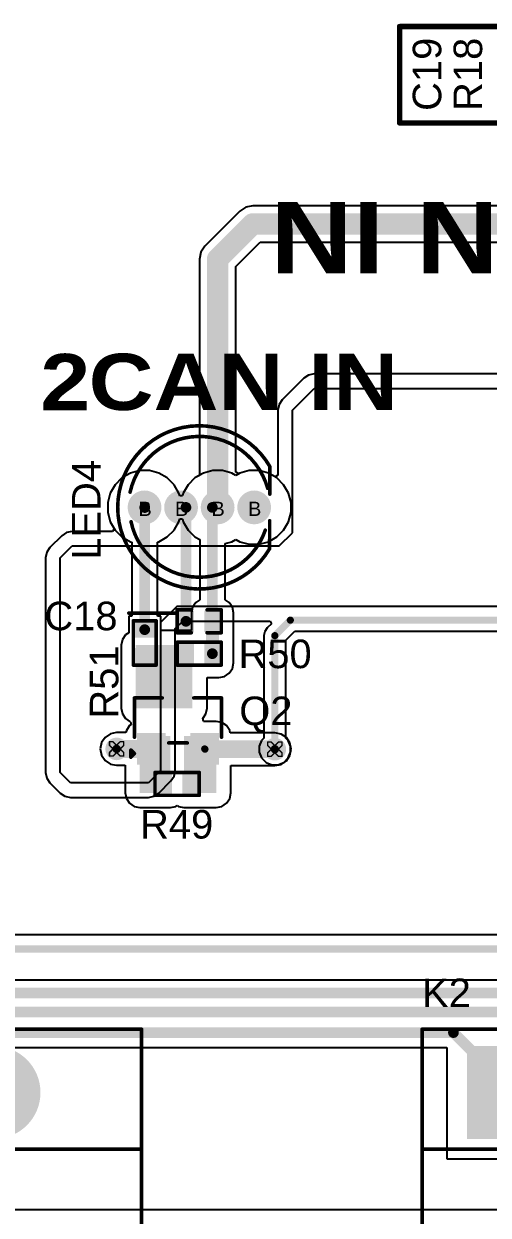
# Model space of a CAD drawing. Header units: inches. Extents: x 0 to 212, y 0 to 208.
# Drawn here: x 1.248 to 1.899, y 2.032 to 3.701 of the extents above; entities that cross this region are included whole.
import ezdxf

# ---------------------------------------------------------------- set-up
doc = ezdxf.new("R2010")
doc.units = ezdxf.units.IN
doc.header["$MEASUREMENT"] = 0
for name, color, linetype in [('Bottom Layer', 5, 'Continuous'), ('Bottom Solder', 6, 'Continuous'), ('Drill Drawing', 1, 'Continuous'), ('Multi-Layer', 9, 'Continuous'), ('Pad Holes', 156, 'Continuous'), ('Top Layer', 1, 'Continuous'), ('Top Overlay', 2, 'Continuous'), ('Top Paste', 8, 'Continuous'), ('Top Solder', 216, 'Continuous'), ('Via Holes', 16, 'Continuous')]:
    doc.layers.add(name, color=color, linetype=linetype)
doc.styles.add('Arial', font='', dxfattribs={"height": 0.2})
doc.styles.add('Arial Black_Bold', font='', dxfattribs={"height": 0.2})
doc.styles.get('Arial').set_extended_font_data('Arial')
doc.styles.get('Arial Black_Bold').set_extended_font_data('Arial Black', bold=True)

# ---------------------------------------------------------------- blocks, each defined once
blk = doc.blocks.new('R___0402_7')
at = {"layer": 'Top Layer'}
for points in [[(-0.0275, -0.0125), (-0.0275, 0.0125), (-0.0095, 0.0125), (-0.0095, -0.0125)], [(0.0095, -0.0125), (0.0095, 0.0125), (0.0275, 0.0125), (0.0275, -0.0125)]]:
    blk.add_hatch(color=1, dxfattribs=at).paths.add_polyline_path(points)
at = {"layer": 'Top Paste'}
for points in [[(-0.0275, -0.0125), (-0.0275, 0.0125), (-0.0095, 0.0125), (-0.0095, -0.0125)], [(0.0095, -0.0125), (0.0095, 0.0125), (0.0275, 0.0125), (0.0275, -0.0125)]]:
    blk.add_hatch(color=8, dxfattribs=at).paths.add_polyline_path(points)
at = {"layer": 'Top Solder'}
for points in [[(-0.0297, -0.0147), (-0.0297, 0.0147), (-0.0073, 0.0147), (-0.0073, -0.0147)], [(0.0073, -0.0147), (0.0073, 0.0147), (0.0297, 0.0147), (0.0297, -0.0147)]]:
    blk.add_hatch(color=216, dxfattribs=at).paths.add_polyline_path(points)
at = {"layer": 'Top Overlay'}
for points, const_width in [([(-0.031, 0.016), (0.031, 0.016)], 0.005), ([(-0.031, -0.016), (-0.031, 0.016)], 0.005), ([(0.031, -0.016), (0.031, 0.016)], 0.005), ([(-0.031, -0.016), (0.031, -0.016)], 0.005), ([(-0.032, -0.017), (0.032, -0.017)], 0.000127)]:
    blk.add_lwpolyline(points, dxfattribs=dict(at, const_width=const_width))
for points, const_width in [([(-0.0323, 0.016, 1), (-0.0297, 0.016, 1)], 0.0025), ([(-0.0323, 0.016, 1), (-0.0297, 0.016, 1)], 0.0025), ([(0.0297, 0.016, 1), (0.0323, 0.016, 1)], 0.0025), ([(0.0297, 0.016, 1), (0.0323, 0.016, 1)], 0.0025), ([(-0.0323, -0.016, 1), (-0.0297, -0.016, 1)], 0.0025), ([(-0.0323, -0.016, 1), (-0.0297, -0.016, 1)], 0.0025), ([(0.0297, -0.016, 1), (0.0323, -0.016, 1)], 0.0025), ([(0.0297, -0.016, 1), (0.0323, -0.016, 1)], 0.0025), ([(-0.032, -0.017, 1), (-0.032, -0.017, 1)], 0.0000635), ([(0.032, -0.017, 1), (0.032, -0.017, 1)], 0.0000635)]:
    blk.add_lwpolyline(points, format="xyb", close=True, dxfattribs=dict(at, const_width=const_width))
blk = doc.blocks.new('R___0402_31')
at = {"layer": 'Top Layer'}
for points in [[(-0.0275, -0.0125), (-0.0275, 0.0125), (-0.0095, 0.0125), (-0.0095, -0.0125)], [(0.0095, -0.0125), (0.0095, 0.0125), (0.0275, 0.0125), (0.0275, -0.0125)]]:
    blk.add_hatch(color=1, dxfattribs=at).paths.add_polyline_path(points)
at = {"layer": 'Top Paste'}
for points in [[(-0.0275, -0.0125), (-0.0275, 0.0125), (-0.0095, 0.0125), (-0.0095, -0.0125)], [(0.0095, -0.0125), (0.0095, 0.0125), (0.0275, 0.0125), (0.0275, -0.0125)]]:
    blk.add_hatch(color=8, dxfattribs=at).paths.add_polyline_path(points)
at = {"layer": 'Top Solder'}
for points in [[(-0.0297, -0.0147), (-0.0297, 0.0147), (-0.0073, 0.0147), (-0.0073, -0.0147)], [(0.0073, -0.0147), (0.0073, 0.0147), (0.0297, 0.0147), (0.0297, -0.0147)]]:
    blk.add_hatch(color=216, dxfattribs=at).paths.add_polyline_path(points)
at = {"layer": 'Top Overlay'}
for points, const_width in [([(-0.031, 0.016), (-0.031, -0.016)], 0.005), ([(-0.031, 0.016), (0.031, 0.016)], 0.005), ([(0.031, 0.016), (0.031, -0.016)], 0.005), ([(-0.031, -0.016), (0.031, -0.016)], 0.005), ([(-0.032, -0.017), (0.032, -0.017)], 0.000127)]:
    blk.add_lwpolyline(points, dxfattribs=dict(at, const_width=const_width))
for points, const_width in [([(-0.0323, 0.016, 1), (-0.0297, 0.016, 1)], 0.0025), ([(-0.0323, 0.016, 1), (-0.0297, 0.016, 1)], 0.0025), ([(0.0297, 0.016, 1), (0.0323, 0.016, 1)], 0.0025), ([(0.0297, 0.016, 1), (0.0323, 0.016, 1)], 0.0025), ([(-0.0323, -0.016, 1), (-0.0297, -0.016, 1)], 0.0025), ([(-0.0323, -0.016, 1), (-0.0297, -0.016, 1)], 0.0025), ([(0.0297, -0.016, 1), (0.0323, -0.016, 1)], 0.0025), ([(0.0297, -0.016, 1), (0.0323, -0.016, 1)], 0.0025), ([(-0.032, -0.017, 1), (-0.032, -0.017, 1)], 0.0000635), ([(0.032, -0.017, 1), (0.032, -0.017, 1)], 0.0000635)]:
    blk.add_lwpolyline(points, format="xyb", close=True, dxfattribs=dict(at, const_width=const_width))
blk = doc.blocks.new('R___0402_32')
at = {"layer": 'Top Layer'}
for points in [[(-0.0275, -0.0125), (-0.0275, 0.0125), (-0.0095, 0.0125), (-0.0095, -0.0125)], [(0.0095, -0.0125), (0.0095, 0.0125), (0.0275, 0.0125), (0.0275, -0.0125)]]:
    blk.add_hatch(color=1, dxfattribs=at).paths.add_polyline_path(points)
at = {"layer": 'Top Paste'}
for points in [[(-0.0275, -0.0125), (-0.0275, 0.0125), (-0.0095, 0.0125), (-0.0095, -0.0125)], [(0.0095, -0.0125), (0.0095, 0.0125), (0.0275, 0.0125), (0.0275, -0.0125)]]:
    blk.add_hatch(color=8, dxfattribs=at).paths.add_polyline_path(points)
at = {"layer": 'Top Solder'}
for points in [[(-0.0297, -0.0147), (-0.0297, 0.0147), (-0.0073, 0.0147), (-0.0073, -0.0147)], [(0.0073, -0.0147), (0.0073, 0.0147), (0.0297, 0.0147), (0.0297, -0.0147)]]:
    blk.add_hatch(color=216, dxfattribs=at).paths.add_polyline_path(points)
at = {"layer": 'Top Overlay'}
for points, const_width in [([(0.031, 0.016), (-0.031, 0.016)], 0.005), ([(-0.031, 0.016), (-0.031, -0.016)], 0.005), ([(0.031, 0.016), (0.031, -0.016)], 0.005), ([(0.031, -0.016), (-0.031, -0.016)], 0.005), ([(0.032, -0.017), (-0.032, -0.017)], 0.000127)]:
    blk.add_lwpolyline(points, dxfattribs=dict(at, const_width=const_width))
for points, const_width in [([(-0.0323, 0.016, 1), (-0.0297, 0.016, 1)], 0.0025), ([(-0.0323, 0.016, 1), (-0.0297, 0.016, 1)], 0.0025), ([(0.0297, 0.016, 1), (0.0323, 0.016, 1)], 0.0025), ([(0.0297, 0.016, 1), (0.0323, 0.016, 1)], 0.0025), ([(-0.0323, -0.016, 1), (-0.0297, -0.016, 1)], 0.0025), ([(-0.0323, -0.016, 1), (-0.0297, -0.016, 1)], 0.0025), ([(0.0297, -0.016, 1), (0.0323, -0.016, 1)], 0.0025), ([(0.0297, -0.016, 1), (0.0323, -0.016, 1)], 0.0025), ([(-0.032, -0.017, 1), (-0.032, -0.017, 1)], 0.0000635), ([(0.032, -0.017, 1), (0.032, -0.017, 1)], 0.0000635)]:
    blk.add_lwpolyline(points, format="xyb", close=True, dxfattribs=dict(at, const_width=const_width))
blk = doc.blocks.new('S___23_81')
at = {"layer": 'Top Layer'}
for points in [[(-0.0161, 0.0575), (0.0161, 0.0575), (0.0161, 0.0213), (-0.0161, 0.0213)], [(-0.0535, -0.0213), (-0.0213, -0.0213), (-0.0213, -0.0575), (-0.0535, -0.0575)], [(0.0213, -0.0213), (0.0535, -0.0213), (0.0535, -0.0575), (0.0213, -0.0575)]]:
    blk.add_hatch(color=1, dxfattribs=at).paths.add_polyline_path(points)
at = {"layer": 'Top Paste'}
for points in [[(-0.0161, 0.0575), (0.0161, 0.0575), (0.0161, 0.0213), (-0.0161, 0.0213)], [(-0.0535, -0.0213), (-0.0213, -0.0213), (-0.0213, -0.0575), (-0.0535, -0.0575)], [(0.0213, -0.0213), (0.0535, -0.0213), (0.0535, -0.0575), (0.0213, -0.0575)]]:
    blk.add_hatch(color=8, dxfattribs=at).paths.add_polyline_path(points)
at = {"layer": 'Top Solder'}
for points in [[(-0.0201, 0.0615), (0.0201, 0.0615), (0.0201, 0.0173), (-0.0201, 0.0173)], [(-0.0575, -0.0173), (-0.0173, -0.0173), (-0.0173, -0.0615), (-0.0575, -0.0615)], [(0.0173, -0.0173), (0.0575, -0.0173), (0.0575, -0.0615), (0.0173, -0.0615)]]:
    blk.add_hatch(color=216, dxfattribs=at).paths.add_polyline_path(points)
at = {"layer": 'Top Overlay', "const_width": 0.005}
for points in [[(-0.061, 0.032), (-0.022, 0.032)], [(-0.061, -0.023), (-0.061, 0.032)], [(0.022, 0.032), (0.061, 0.032)], [(0.061, 0.032), (0.061, -0.023)], [(-0.013, -0.031), (0.013, -0.031)], [(-0.066, -0.051), (-0.066, -0.041)], [(-0.066, -0.041), (-0.061, -0.046)], [(-0.066, -0.051), (-0.061, -0.046)]]:
    blk.add_lwpolyline(points, dxfattribs=at)
at = {"layer": 'Top Overlay', "const_width": 0.0025}
for points in [[(-0.0623, 0.032, 1), (-0.0598, 0.032, 1)], [(-0.0623, 0.032, 1), (-0.0598, 0.032, 1)], [(-0.0232, 0.032, 1), (-0.0208, 0.032, 1)], [(0.0208, 0.032, 1), (0.0232, 0.032, 1)], [(0.0597, 0.032, 1), (0.0622, 0.032, 1)], [(0.0597, 0.032, 1), (0.0622, 0.032, 1)], [(-0.0623, -0.023, 1), (-0.0598, -0.023, 1)], [(-0.0143, -0.031, 1), (-0.0118, -0.031, 1)], [(0.0118, -0.031, 1), (0.0143, -0.031, 1)], [(0.0597, -0.023, 1), (0.0622, -0.023, 1)], [(-0.0673, -0.041, 1), (-0.0648, -0.041, 1)], [(-0.0673, -0.041, 1), (-0.0648, -0.041, 1)], [(-0.0673, -0.051, 1), (-0.0648, -0.051, 1)], [(-0.0673, -0.051, 1), (-0.0648, -0.051, 1)], [(-0.0623, -0.046, 1), (-0.0598, -0.046, 1)], [(-0.0623, -0.046, 1), (-0.0598, -0.046, 1)]]:
    blk.add_lwpolyline(points, format="xyb", close=True, dxfattribs=at)
blk = doc.blocks.new('WS2812D_F5_87')
at = {"layer": 'Bottom Layer'}
h = blk.add_hatch(color=5, dxfattribs=at)
edge = h.paths.add_edge_path()
edge.add_arc((-0.0768, 0), 0.0217, 0, 360)
h = blk.add_hatch(color=5, dxfattribs=at)
edge = h.paths.add_edge_path()
edge.add_arc((-0.0256, 0), 0.0217, 0, 360)
h = blk.add_hatch(color=5, dxfattribs=at)
edge = h.paths.add_edge_path()
edge.add_arc((0.0256, 0), 0.0217, 0, 360)
h = blk.add_hatch(color=5, dxfattribs=at)
edge = h.paths.add_edge_path()
edge.add_arc((0.0768, 0), 0.0217, 0, 360)
at = {"layer": 'Bottom Solder'}
h = blk.add_hatch(color=6, dxfattribs=at)
edge = h.paths.add_edge_path()
edge.add_arc((-0.0768, 0), 0.0237, 0, 360)
h = blk.add_hatch(color=6, dxfattribs=at)
edge = h.paths.add_edge_path()
edge.add_arc((-0.0256, 0), 0.0237, 0, 360)
h = blk.add_hatch(color=6, dxfattribs=at)
edge = h.paths.add_edge_path()
edge.add_arc((0.0256, 0), 0.0237, 0, 360)
h = blk.add_hatch(color=6, dxfattribs=at)
edge = h.paths.add_edge_path()
edge.add_arc((0.0768, 0), 0.0237, 0, 360)
at = {"layer": 'Multi-Layer'}
h = blk.add_hatch(color=9, dxfattribs=at)
edge = h.paths.add_edge_path()
edge.add_arc((-0.0768, 0), 0.0217, 0, 360)
h = blk.add_hatch(color=9, dxfattribs=at)
edge = h.paths.add_edge_path()
edge.add_arc((-0.0256, 0), 0.0217, 0, 360)
h = blk.add_hatch(color=9, dxfattribs=at)
edge = h.paths.add_edge_path()
edge.add_arc((0.0256, 0), 0.0217, 0, 360)
h = blk.add_hatch(color=9, dxfattribs=at)
edge = h.paths.add_edge_path()
edge.add_arc((0.0768, 0), 0.0217, 0, 360)
at = {"layer": 'Pad Holes'}
h = blk.add_hatch(color=7, dxfattribs=at)
edge = h.paths.add_edge_path()
edge.add_arc((-0.0768, 0), 0.0142, 0, 360)
h = blk.add_hatch(color=7, dxfattribs=at)
edge = h.paths.add_edge_path()
edge.add_arc((-0.0256, 0), 0.0142, 0, 360)
h = blk.add_hatch(color=7, dxfattribs=at)
edge = h.paths.add_edge_path()
edge.add_arc((0.0256, 0), 0.0142, 0, 360)
h = blk.add_hatch(color=7, dxfattribs=at)
edge = h.paths.add_edge_path()
edge.add_arc((0.0768, 0), 0.0142, 0, 360)
at = {"layer": 'Top Layer'}
h = blk.add_hatch(color=1, dxfattribs=at)
edge = h.paths.add_edge_path()
edge.add_arc((-0.0768, 0), 0.0217, 0, 360)
h = blk.add_hatch(color=1, dxfattribs=at)
edge = h.paths.add_edge_path()
edge.add_arc((-0.0256, 0), 0.0217, 0, 360)
h = blk.add_hatch(color=1, dxfattribs=at)
edge = h.paths.add_edge_path()
edge.add_arc((0.0256, 0), 0.0217, 0, 360)
h = blk.add_hatch(color=1, dxfattribs=at)
edge = h.paths.add_edge_path()
edge.add_arc((0.0768, 0), 0.0217, 0, 360)
at = {"layer": 'Top Solder'}
h = blk.add_hatch(color=216, dxfattribs=at)
edge = h.paths.add_edge_path()
edge.add_arc((-0.0768, 0), 0.0237, 0, 360)
h = blk.add_hatch(color=216, dxfattribs=at)
edge = h.paths.add_edge_path()
edge.add_arc((-0.0256, 0), 0.0237, 0, 360)
h = blk.add_hatch(color=216, dxfattribs=at)
edge = h.paths.add_edge_path()
edge.add_arc((0.0256, 0), 0.0237, 0, 360)
h = blk.add_hatch(color=216, dxfattribs=at)
edge = h.paths.add_edge_path()
edge.add_arc((0.0768, 0), 0.0237, 0, 360)
at = {"layer": 'Top Overlay', "const_width": 0.005}
for points in [[(0.0984, -0.0579, -3.705201), (0.0989, 0.0571)], [(-0.097, 0.0214, -0.780857), (0.0957, 0.0268)], [(0.0924, -0.0319, -0.760948), (-0.0957, -0.0201)]]:
    blk.add_lwpolyline(points, format="xyb", dxfattribs=at)
for points in [[(0.0987, 0.0186), (0.0989, 0.0571)], [(0.0984, -0.0579), (0.0986, -0.0187)]]:
    blk.add_lwpolyline(points, dxfattribs=at)
at = {"layer": 'Top Overlay', "const_width": 0.0025}
for points in [[(0.0976, 0.0571, 1), (0.1001, 0.0571, 1)], [(0.0976, 0.0571, 1), (0.1001, 0.0571, 1)], [(-0.0983, 0.0214, 1), (-0.0958, 0.0214, 1)], [(0.0944, 0.0268, 1), (0.0969, 0.0268, 1)], [(0.0975, 0.0186, 1), (0.1, 0.0186, 1)], [(0.0973, -0.0187, 1), (0.0998, -0.0187, 1)], [(-0.0969, -0.0201, 1), (-0.0944, -0.0201, 1)], [(0.0911, -0.0319, 1), (0.0936, -0.0319, 1)], [(0.0972, -0.0579, 1), (0.0997, -0.0579, 1)], [(0.0972, -0.0579, 1), (0.0997, -0.0579, 1)]]:
    blk.add_lwpolyline(points, format="xyb", close=True, dxfattribs=at)
blk = doc.blocks.new('G4A_1A_PE_DC24_95')
at = {"layer": 'Bottom Layer'}
blk.add_hatch(color=5, dxfattribs=at).paths.add_polyline_path([(-0.4094, 0.1732), (-0.5354, 0.1732), (-0.5354, 0.2992), (-0.4094, 0.2992)])
h = blk.add_hatch(color=5, dxfattribs=at)
edge = h.paths.add_edge_path()
edge.add_arc((0.3937, 0.2362), 0.063, 0, 360)
h = blk.add_hatch(color=5, dxfattribs=at)
edge = h.paths.add_edge_path()
edge.add_arc((-0.5433, -0.2362), 0.063, 0, 360)
h = blk.add_hatch(color=5, dxfattribs=at)
edge = h.paths.add_edge_path()
edge.add_arc((0.5433, -0.2362), 0.063, 0, 360)
at = {"layer": 'Bottom Solder'}
blk.add_hatch(color=6, dxfattribs=at).paths.add_polyline_path([(-0.4074, 0.1712), (-0.5374, 0.1712), (-0.5374, 0.3012), (-0.4074, 0.3012)])
h = blk.add_hatch(color=6, dxfattribs=at)
edge = h.paths.add_edge_path()
edge.add_arc((0.3937, 0.2362), 0.065, 0, 360)
h = blk.add_hatch(color=6, dxfattribs=at)
edge = h.paths.add_edge_path()
edge.add_arc((-0.5433, -0.2362), 0.065, 0, 360)
h = blk.add_hatch(color=6, dxfattribs=at)
edge = h.paths.add_edge_path()
edge.add_arc((0.5433, -0.2362), 0.065, 0, 360)
at = {"layer": 'Multi-Layer'}
blk.add_hatch(color=9, dxfattribs=at).paths.add_polyline_path([(-0.4094, 0.1732), (-0.5354, 0.1732), (-0.5354, 0.2992), (-0.4094, 0.2992)])
h = blk.add_hatch(color=9, dxfattribs=at)
edge = h.paths.add_edge_path()
edge.add_arc((0.3937, 0.2362), 0.063, 0, 360)
h = blk.add_hatch(color=9, dxfattribs=at)
edge = h.paths.add_edge_path()
edge.add_arc((-0.5433, -0.2362), 0.063, 0, 360)
h = blk.add_hatch(color=9, dxfattribs=at)
edge = h.paths.add_edge_path()
edge.add_arc((0.5433, -0.2362), 0.063, 0, 360)
at = {"layer": 'Pad Holes'}
h = blk.add_hatch(color=7, dxfattribs=at)
edge = h.paths.add_edge_path()
edge.add_arc((-0.4724, 0.2362), 0.0354, 0, 360)
h = blk.add_hatch(color=7, dxfattribs=at)
edge = h.paths.add_edge_path()
edge.add_arc((0.3937, 0.2362), 0.0354, 0, 360)
h = blk.add_hatch(color=7, dxfattribs=at)
edge = h.paths.add_edge_path()
edge.add_arc((-0.5433, -0.2362), 0.0354, 0, 360)
h = blk.add_hatch(color=7, dxfattribs=at)
edge = h.paths.add_edge_path()
edge.add_arc((0.5433, -0.2362), 0.0354, 0, 360)
at = {"layer": 'Top Layer'}
blk.add_hatch(color=1, dxfattribs=at).paths.add_polyline_path([(-0.4094, 0.1732), (-0.5354, 0.1732), (-0.5354, 0.2992), (-0.4094, 0.2992)])
h = blk.add_hatch(color=1, dxfattribs=at)
edge = h.paths.add_edge_path()
edge.add_arc((0.3937, 0.2362), 0.063, 0, 360)
h = blk.add_hatch(color=1, dxfattribs=at)
edge = h.paths.add_edge_path()
edge.add_arc((-0.5433, -0.2362), 0.063, 0, 360)
h = blk.add_hatch(color=1, dxfattribs=at)
edge = h.paths.add_edge_path()
edge.add_arc((0.5433, -0.2362), 0.063, 0, 360)
at = {"layer": 'Top Solder'}
blk.add_hatch(color=216, dxfattribs=at).paths.add_polyline_path([(-0.4074, 0.1712), (-0.5374, 0.1712), (-0.5374, 0.3012), (-0.4074, 0.3012)])
h = blk.add_hatch(color=216, dxfattribs=at)
edge = h.paths.add_edge_path()
edge.add_arc((0.3937, 0.2362), 0.065, 0, 360)
h = blk.add_hatch(color=216, dxfattribs=at)
edge = h.paths.add_edge_path()
edge.add_arc((-0.5433, -0.2362), 0.065, 0, 360)
h = blk.add_hatch(color=216, dxfattribs=at)
edge = h.paths.add_edge_path()
edge.add_arc((0.5433, -0.2362), 0.065, 0, 360)
at = {"layer": 'Top Overlay', "const_width": 0.005}
for points in [[(-0.6004, -0.2169), (-0.6004, 0.3248)], [(-0.6004, 0.3248), (0.6004, 0.3248)], [(0.6004, -0.217), (0.6004, 0.3248)], [(-0.6004, 0.1569), (0.6004, 0.1569)], [(-0.6004, -0.1752), (0.6004, -0.1752)], [(-0.0861, -0.22), (0.085, -0.22)], [(-0.0861, -0.3051), (-0.0861, -0.22)], [(0.085, -0.3051), (0.085, -0.22)], [(-0.6004, -0.3051), (-0.6004, -0.2555)], [(0.6004, -0.3051), (0.6004, -0.2554)], [(-0.6004, -0.3051), (0.6004, -0.3051)]]:
    blk.add_lwpolyline(points, dxfattribs=at)
at = {"layer": 'Top Overlay', "const_width": 0.0025}
for points in [[(-0.6016, 0.3248, 1), (-0.5991, 0.3248, 1)], [(-0.6017, 0.3248, 1), (-0.5992, 0.3248, 1)], [(0.5991, 0.3248, 1), (0.6016, 0.3248, 1)], [(0.5991, 0.3248, 1), (0.6016, 0.3248, 1)], [(-0.6016, 0.1569, 1), (-0.5991, 0.1569, 1)], [(0.5991, 0.1569, 1), (0.6016, 0.1569, 1)], [(-0.6016, -0.1752, 1), (-0.5991, -0.1752, 1)], [(0.5991, -0.1752, 1), (0.6016, -0.1752, 1)], [(-0.6016, -0.2169, 1), (-0.5991, -0.2169, 1)], [(0.5991, -0.217, 1), (0.6016, -0.217, 1)], [(-0.0874, -0.22, 1), (-0.0849, -0.22, 1)], [(-0.0874, -0.22, 1), (-0.0849, -0.22, 1)], [(0.0837, -0.22, 1), (0.0862, -0.22, 1)], [(0.0837, -0.22, 1), (0.0862, -0.22, 1)], [(-0.6016, -0.2555, 1), (-0.5991, -0.2555, 1)], [(0.5991, -0.2554, 1), (0.6016, -0.2554, 1)], [(-0.6016, -0.3051, 1), (-0.5991, -0.3051, 1)], [(-0.6017, -0.3051, 1), (-0.5992, -0.3051, 1)], [(-0.0874, -0.3051, 1), (-0.0849, -0.3051, 1)], [(0.0837, -0.3051, 1), (0.0862, -0.3051, 1)], [(0.5991, -0.3051, 1), (0.6016, -0.3051, 1)], [(0.5991, -0.3051, 1), (0.6016, -0.3051, 1)]]:
    blk.add_lwpolyline(points, format="xyb", close=True, dxfattribs=at)
at = {"layer": 'Top Overlay', "style": 'Arial'}
blk.add_text('1', height=0.0315, rotation=360, dxfattribs=at).set_placement((-0.3781, 0.2109))
blk = doc.blocks.new('G4A_1A_PE_DC24_96')
at = {"layer": 'Bottom Layer'}
blk.add_hatch(color=5, dxfattribs=at).paths.add_polyline_path([(-0.4094, 0.1732), (-0.5354, 0.1732), (-0.5354, 0.2992), (-0.4094, 0.2992)])
h = blk.add_hatch(color=5, dxfattribs=at)
edge = h.paths.add_edge_path()
edge.add_arc((0.3937, 0.2362), 0.063, 0, 360)
h = blk.add_hatch(color=5, dxfattribs=at)
edge = h.paths.add_edge_path()
edge.add_arc((-0.5433, -0.2362), 0.063, 0, 360)
h = blk.add_hatch(color=5, dxfattribs=at)
edge = h.paths.add_edge_path()
edge.add_arc((0.5433, -0.2362), 0.063, 0, 360)
at = {"layer": 'Bottom Solder'}
blk.add_hatch(color=6, dxfattribs=at).paths.add_polyline_path([(-0.4074, 0.1712), (-0.5374, 0.1712), (-0.5374, 0.3012), (-0.4074, 0.3012)])
h = blk.add_hatch(color=6, dxfattribs=at)
edge = h.paths.add_edge_path()
edge.add_arc((0.3937, 0.2362), 0.065, 0, 360)
h = blk.add_hatch(color=6, dxfattribs=at)
edge = h.paths.add_edge_path()
edge.add_arc((-0.5433, -0.2362), 0.065, 0, 360)
h = blk.add_hatch(color=6, dxfattribs=at)
edge = h.paths.add_edge_path()
edge.add_arc((0.5433, -0.2362), 0.065, 0, 360)
at = {"layer": 'Multi-Layer'}
blk.add_hatch(color=9, dxfattribs=at).paths.add_polyline_path([(-0.4094, 0.1732), (-0.5354, 0.1732), (-0.5354, 0.2992), (-0.4094, 0.2992)])
h = blk.add_hatch(color=9, dxfattribs=at)
edge = h.paths.add_edge_path()
edge.add_arc((0.3937, 0.2362), 0.063, 0, 360)
h = blk.add_hatch(color=9, dxfattribs=at)
edge = h.paths.add_edge_path()
edge.add_arc((-0.5433, -0.2362), 0.063, 0, 360)
h = blk.add_hatch(color=9, dxfattribs=at)
edge = h.paths.add_edge_path()
edge.add_arc((0.5433, -0.2362), 0.063, 0, 360)
at = {"layer": 'Pad Holes'}
h = blk.add_hatch(color=7, dxfattribs=at)
edge = h.paths.add_edge_path()
edge.add_arc((-0.4724, 0.2362), 0.0354, 0, 360)
h = blk.add_hatch(color=7, dxfattribs=at)
edge = h.paths.add_edge_path()
edge.add_arc((0.3937, 0.2362), 0.0354, 0, 360)
h = blk.add_hatch(color=7, dxfattribs=at)
edge = h.paths.add_edge_path()
edge.add_arc((-0.5433, -0.2362), 0.0354, 0, 360)
h = blk.add_hatch(color=7, dxfattribs=at)
edge = h.paths.add_edge_path()
edge.add_arc((0.5433, -0.2362), 0.0354, 0, 360)
at = {"layer": 'Top Layer'}
blk.add_hatch(color=1, dxfattribs=at).paths.add_polyline_path([(-0.4094, 0.1732), (-0.5354, 0.1732), (-0.5354, 0.2992), (-0.4094, 0.2992)])
h = blk.add_hatch(color=1, dxfattribs=at)
edge = h.paths.add_edge_path()
edge.add_arc((0.3937, 0.2362), 0.063, 0, 360)
h = blk.add_hatch(color=1, dxfattribs=at)
edge = h.paths.add_edge_path()
edge.add_arc((-0.5433, -0.2362), 0.063, 0, 360)
h = blk.add_hatch(color=1, dxfattribs=at)
edge = h.paths.add_edge_path()
edge.add_arc((0.5433, -0.2362), 0.063, 0, 360)
at = {"layer": 'Top Solder'}
blk.add_hatch(color=216, dxfattribs=at).paths.add_polyline_path([(-0.4074, 0.1712), (-0.5374, 0.1712), (-0.5374, 0.3012), (-0.4074, 0.3012)])
h = blk.add_hatch(color=216, dxfattribs=at)
edge = h.paths.add_edge_path()
edge.add_arc((0.3937, 0.2362), 0.065, 0, 360)
h = blk.add_hatch(color=216, dxfattribs=at)
edge = h.paths.add_edge_path()
edge.add_arc((-0.5433, -0.2362), 0.065, 0, 360)
h = blk.add_hatch(color=216, dxfattribs=at)
edge = h.paths.add_edge_path()
edge.add_arc((0.5433, -0.2362), 0.065, 0, 360)
at = {"layer": 'Top Overlay', "const_width": 0.005}
for points in [[(-0.6004, -0.2169), (-0.6004, 0.3248)], [(-0.6004, 0.3248), (0.6004, 0.3248)], [(0.6004, -0.217), (0.6004, 0.3248)], [(-0.6004, 0.1569), (0.6004, 0.1569)], [(-0.6004, -0.1752), (0.6004, -0.1752)], [(-0.0861, -0.22), (0.085, -0.22)], [(-0.0861, -0.3051), (-0.0861, -0.22)], [(0.085, -0.3051), (0.085, -0.22)], [(-0.6004, -0.3051), (-0.6004, -0.2555)], [(0.6004, -0.3051), (0.6004, -0.2554)], [(-0.6004, -0.3051), (0.6004, -0.3051)]]:
    blk.add_lwpolyline(points, dxfattribs=at)
at = {"layer": 'Top Overlay', "const_width": 0.0025}
for points in [[(-0.6016, 0.3248, 1), (-0.5991, 0.3248, 1)], [(-0.6017, 0.3248, 1), (-0.5992, 0.3248, 1)], [(0.5991, 0.3248, 1), (0.6016, 0.3248, 1)], [(0.5991, 0.3248, 1), (0.6016, 0.3248, 1)], [(-0.6016, 0.1569, 1), (-0.5991, 0.1569, 1)], [(0.5991, 0.1569, 1), (0.6016, 0.1569, 1)], [(-0.6016, -0.1752, 1), (-0.5991, -0.1752, 1)], [(0.5991, -0.1752, 1), (0.6016, -0.1752, 1)], [(-0.6016, -0.2169, 1), (-0.5991, -0.2169, 1)], [(0.5991, -0.217, 1), (0.6016, -0.217, 1)], [(-0.0874, -0.22, 1), (-0.0849, -0.22, 1)], [(-0.0874, -0.22, 1), (-0.0849, -0.22, 1)], [(0.0837, -0.22, 1), (0.0862, -0.22, 1)], [(0.0837, -0.22, 1), (0.0862, -0.22, 1)], [(-0.6016, -0.2555, 1), (-0.5991, -0.2555, 1)], [(0.5991, -0.2554, 1), (0.6016, -0.2554, 1)], [(-0.6016, -0.3051, 1), (-0.5991, -0.3051, 1)], [(-0.6017, -0.3051, 1), (-0.5992, -0.3051, 1)], [(-0.0874, -0.3051, 1), (-0.0849, -0.3051, 1)], [(0.0837, -0.3051, 1), (0.0862, -0.3051, 1)], [(0.5991, -0.3051, 1), (0.6016, -0.3051, 1)], [(0.5991, -0.3051, 1), (0.6016, -0.3051, 1)]]:
    blk.add_lwpolyline(points, format="xyb", close=True, dxfattribs=at)
at = {"layer": 'Top Overlay', "style": 'Arial'}
blk.add_text('1', height=0.0315, rotation=360, dxfattribs=at).set_placement((-0.3781, 0.2109))
blk = doc.blocks.new('C___0402_126')
at = {"layer": 'Top Layer'}
for points in [[(-0.0275, -0.0125), (-0.0275, 0.0125), (-0.0095, 0.0125), (-0.0095, -0.0125)], [(0.0095, -0.0125), (0.0095, 0.0125), (0.0275, 0.0125), (0.0275, -0.0125)]]:
    blk.add_hatch(color=1, dxfattribs=at).paths.add_polyline_path(points)
at = {"layer": 'Top Paste'}
for points in [[(-0.0275, -0.0125), (-0.0275, 0.0125), (-0.0095, 0.0125), (-0.0095, -0.0125)], [(0.0095, -0.0125), (0.0095, 0.0125), (0.0275, 0.0125), (0.0275, -0.0125)]]:
    blk.add_hatch(color=8, dxfattribs=at).paths.add_polyline_path(points)
at = {"layer": 'Top Solder'}
for points in [[(-0.0299, -0.0149), (-0.0299, 0.0149), (-0.0071, 0.0149), (-0.0071, -0.0149)], [(0.0071, -0.0149), (0.0071, 0.0149), (0.0299, 0.0149), (0.0299, -0.0149)]]:
    blk.add_hatch(color=216, dxfattribs=at).paths.add_polyline_path(points)
at = {"layer": 'Top Overlay', "const_width": 0.005}
for points in [[(-0.031, 0.016), (-0.011, 0.016)], [(-0.031, -0.016), (-0.031, 0.016)], [(0.011, 0.016), (0.031, 0.016)], [(0.031, -0.016), (0.031, 0.016)], [(-0.031, -0.016), (-0.011, -0.016)], [(0.011, -0.016), (0.031, -0.016)]]:
    blk.add_lwpolyline(points, dxfattribs=at)
at = {"layer": 'Top Overlay', "const_width": 0.0025}
for points in [[(-0.0323, 0.016, 1), (-0.0297, 0.016, 1)], [(-0.0323, 0.016, 1), (-0.0297, 0.016, 1)], [(-0.0123, 0.016, 1), (-0.0097, 0.016, 1)], [(0.0097, 0.016, 1), (0.0123, 0.016, 1)], [(0.0297, 0.016, 1), (0.0323, 0.016, 1)], [(0.0297, 0.016, 1), (0.0323, 0.016, 1)], [(-0.0323, -0.016, 1), (-0.0297, -0.016, 1)], [(-0.0323, -0.016, 1), (-0.0297, -0.016, 1)], [(-0.0123, -0.016, 1), (-0.0097, -0.016, 1)], [(0.0097, -0.016, 1), (0.0123, -0.016, 1)], [(0.0297, -0.016, 1), (0.0323, -0.016, 1)], [(0.0297, -0.016, 1), (0.0323, -0.016, 1)]]:
    blk.add_lwpolyline(points, format="xyb", close=True, dxfattribs=at)

msp = doc.modelspace()

# ---------------------------------------------------------------- hatches: boundary and pattern name
at = {"layer": 'Bottom Layer'}
h = msp.add_hatch(color=5, dxfattribs=at)
edge = h.paths.add_edge_path()
edge.add_arc((1.3783, 2.6852), 0.0118, 0, 360)
h = msp.add_hatch(color=5, dxfattribs=at)
edge = h.paths.add_edge_path()
edge.add_arc((1.6, 2.6848), 0.0118, 0, 360)
at = {"layer": 'Bottom Solder'}
h = msp.add_hatch(color=6, dxfattribs=at)
edge = h.paths.add_edge_path()
edge.add_arc((1.3783, 2.6852), 0.0158, 0, 360)
h = msp.add_hatch(color=6, dxfattribs=at)
edge = h.paths.add_edge_path()
edge.add_arc((1.6, 2.6848), 0.0158, 0, 360)
at = {"layer": 'Top Layer'}
for points in [[(1.5036, 2.8056), (1.5216, 2.8056), (1.5216, 2.8759), (1.5036, 2.8759)], [(1.4052, 2.7421), (1.4846, 2.7421), (1.4846, 2.8306), (1.4052, 2.8306)], [(1.4107, 2.6237), (1.4536, 2.6237), (1.4536, 2.7033), (1.4107, 2.7033)], [(1.4726, 2.6237), (1.5178, 2.6237), (1.5178, 2.7033), (1.4726, 2.7033)]]:
    msp.add_hatch(color=1, dxfattribs=at).paths.add_polyline_path(points)
h = msp.add_hatch(color=1, dxfattribs=at)
edge = h.paths.add_edge_path()
edge.add_arc((1.3783, 2.6852), 0.0118, 0, 360)
h = msp.add_hatch(color=1, dxfattribs=at)
edge = h.paths.add_edge_path()
edge.add_arc((1.6, 2.6848), 0.0118, 0, 360)
at = {"layer": 'Top Solder'}
h = msp.add_hatch(color=216, dxfattribs=at)
edge = h.paths.add_edge_path()
edge.add_arc((1.3783, 2.6852), 0.0158, 0, 360)
h = msp.add_hatch(color=216, dxfattribs=at)
edge = h.paths.add_edge_path()
edge.add_arc((1.6, 2.6848), 0.0158, 0, 360)
at = {"layer": 'Via Holes'}
h = msp.add_hatch(color=7, dxfattribs=at)
edge = h.paths.add_edge_path()
edge.add_arc((1.3783, 2.6852), 0.00591, 0, 360)
h = msp.add_hatch(color=7, dxfattribs=at)
edge = h.paths.add_edge_path()
edge.add_arc((1.6, 2.6848), 0.00591, 0, 360)

# ---------------------------------------------------------------- linework, layer by layer
at = {"layer": 'Bottom Layer'}
for p, q in [((1.551, 3.4383), (1.5018, 3.3892)), ((1.5592, 3.4438), (1.551, 3.4383)), ((1.569, 3.4458), (1.5592, 3.4438)), ((2.6062, 3.4458), (1.569, 3.4458)), ((1.5018, 3.3892), (1.4963, 3.3809)), ((1.5453, 3.3606), (1.5795, 3.3948)), ((1.5795, 3.3948), (2.6168, 3.3948)), ((1.4963, 3.3809), (1.4943, 3.3712)), ((1.4943, 3.3712), (1.4943, 3.0683)), ((1.5453, 3.0728), (1.5453, 3.3606)), ((1.6406, 3.2044), (1.6103, 3.1741)), ((1.6472, 3.2088), (1.6406, 3.2044)), ((1.6406, 3.2044), (1.6406, 3.2044)), ((1.655, 3.2104), (1.6472, 3.2088)), ((2.257, 3.2104), (1.655, 3.2104)), ((1.6247, 3.1597), (1.655, 3.19)), ((1.655, 3.19), (2.257, 3.19)), ((1.6103, 3.1741), (1.6059, 3.1675)), ((1.6059, 3.1675), (1.6043, 3.1597)), ((1.6043, 3.1597), (1.6043, 3.0684)), ((1.6247, 2.988), (1.6247, 3.1597)), ((1.3975, 3.0715), (1.3858, 3.0647)), ((1.4107, 3.075), (1.3975, 3.0715)), ((1.4243, 3.075), (1.4107, 3.075)), ((1.4374, 3.0715), (1.4243, 3.075)), ((1.4492, 3.0647), (1.4374, 3.0715)), ((1.5493, 3.0705), (1.5453, 3.0728)), ((1.5511, 3.0715), (1.5493, 3.0705)), ((1.5642, 3.075), (1.5511, 3.0715)), ((1.5778, 3.075), (1.5642, 3.075)), ((1.591, 3.0715), (1.5778, 3.075)), ((1.6003, 3.0661), (1.591, 3.0715)), ((1.3761, 3.0551), (1.3693, 3.0433)), ((1.3858, 3.0647), (1.3761, 3.0551)), ((1.4588, 3.0551), (1.4492, 3.0647)), ((1.4656, 3.0433), (1.4588, 3.0551)), ((1.4785, 3.0551), (1.4717, 3.0433)), ((1.4881, 3.0647), (1.4785, 3.0551)), ((1.4943, 3.0683), (1.4881, 3.0647)), ((1.6043, 3.0684), (1.6003, 3.0661)), ((1.3693, 3.0433), (1.3658, 3.0302)), ((1.4667, 3.0394), (1.4656, 3.0433)), ((1.4707, 3.0394), (1.4667, 3.0394)), ((1.4717, 3.0433), (1.4707, 3.0394)), ((1.3658, 3.0302), (1.3658, 3.0166)), ((1.3658, 3.0166), (1.3693, 3.0034)), ((1.3693, 3.0034), (1.3749, 2.9938)), ((1.308, 2.9882), (1.3014, 2.9838)), ((1.3158, 2.9898), (1.308, 2.9882)), ((1.3726, 2.9898), (1.3158, 2.9898)), ((1.3749, 2.9938), (1.3726, 2.9898)), ((1.6061, 2.9694), (1.6247, 2.988)), ((1.3014, 2.9838), (1.2848, 2.9672)), ((1.2804, 2.9606), (1.2788, 2.9528)), ((1.2848, 2.9672), (1.2804, 2.9606)), ((1.2992, 2.9528), (1.3158, 2.9694)), ((1.3158, 2.9694), (1.6061, 2.9694)), ((1.2788, 2.9528), (1.2788, 2.6522)), ((1.2992, 2.6522), (1.2992, 2.9528)), ((1.4626, 2.8846), (1.44, 2.862)), ((2.9768, 2.8846), (1.4626, 2.8846)), ((1.44, 2.862), (1.44, 2.655)), ((1.4604, 2.8536), (1.471, 2.8642)), ((1.4604, 2.655), (1.4604, 2.8536)), ((1.471, 2.8642), (1.5936, 2.8642)), ((1.5892, 2.8546), (1.5859, 2.8496)), ((1.5951, 2.8605), (1.5892, 2.8546)), ((1.5936, 2.8642), (1.5951, 2.8605)), ((1.5859, 2.8496), (1.5847, 2.8438)), ((1.5847, 2.8438), (1.5847, 2.7004)), ((1.6153, 2.8374), (1.6281, 2.8502)), ((1.6153, 2.7004), (1.6153, 2.8374)), ((1.6281, 2.8502), (2.9859, 2.8502)), ((1.5815, 2.6972), (1.5782, 2.6892)), ((1.5782, 2.6892), (1.5782, 2.6805)), ((1.5847, 2.7004), (1.5815, 2.6972)), ((1.6185, 2.6972), (1.6153, 2.7004)), ((1.6218, 2.6892), (1.6185, 2.6972)), ((1.6218, 2.6805), (1.6218, 2.6892)), ((1.5782, 2.6805), (1.5815, 2.6725)), ((1.5815, 2.6725), (1.5876, 2.6663)), ((1.6124, 2.6663), (1.6185, 2.6725)), ((1.6185, 2.6725), (1.6218, 2.6805)), ((1.44, 2.655), (1.4228, 2.6378)), ((1.4588, 2.6472), (1.4604, 2.655)), ((1.5876, 2.6663), (1.5957, 2.663)), ((1.5957, 2.663), (1.6043, 2.663)), ((1.6043, 2.663), (1.6124, 2.6663)), ((1.2788, 2.6522), (1.2804, 2.6444)), ((1.2804, 2.6444), (1.2848, 2.6378)), ((1.2848, 2.6378), (1.2992, 2.6234)), ((1.3136, 2.6378), (1.2992, 2.6522)), ((1.4228, 2.6378), (1.3136, 2.6378)), ((1.4372, 2.6234), (1.4544, 2.6406)), ((1.4544, 2.6406), (1.4588, 2.6472)), ((1.2992, 2.6234), (1.3058, 2.619)), ((1.4306, 2.619), (1.4372, 2.6234)), ((1.3058, 2.619), (1.3136, 2.6174)), ((1.3136, 2.6174), (1.4228, 2.6174)), ((1.4228, 2.6174), (1.4306, 2.619)), ((3.1012, 2.3612), (1.1087, 2.3612)), ((1.118, 2.2671), (1.8412, 2.2671)), ((1.8412, 2.2671), (1.8412, 2.1111)), ((1.8412, 2.1111), (2.0272, 2.1111)), ((7.585, 2.04), (-0.12, 2.04))]:
    msp.add_line(p, q, dxfattribs=at)
for points, const_width in [([(1.5198, 3.3712), (1.569, 3.4203)], 0.03), ([(1.569, 3.4203), (2.6168, 3.4203)], 0.03), ([(1.5198, 3.0234), (1.5198, 3.3712)], 0.03), ([(1.6, 2.8438), (1.6217, 2.8655)], 0.01), ([(1.6217, 2.8655), (2.9859, 2.8655)], 0.01), ([(1.6, 2.6848), (1.6, 2.8438)], 0.01), ([(1.0957, 2.3434), (3.1012, 2.3434)], 0.015), ([(1.0196, 2.317), (3.5266, 2.317)], 0.015), ([(0.5865, 2.288), (1.8503, 2.288)], 0.015), ([(1.8503, 2.288), (1.9342, 2.2041)], 0.015)]:
    msp.add_lwpolyline(points, dxfattribs=dict(at, const_width=const_width))
for points, const_width in [([(1.5615, 3.4203, 1), (1.5765, 3.4203, 1)], 0.015), ([(1.5615, 3.4203, 1), (1.5765, 3.4203, 1)], 0.015), ([(1.5123, 3.3712, 1), (1.5273, 3.3712, 1)], 0.015), ([(1.5123, 3.3712, 1), (1.5273, 3.3712, 1)], 0.015), ([(1.5123, 3.0234, 1), (1.5273, 3.0234, 1)], 0.015), ([(1.6192, 2.8655, 1), (1.6242, 2.8655, 1)], 0.005), ([(1.6192, 2.8655, 1), (1.6242, 2.8655, 1)], 0.005), ([(1.5975, 2.8438, 1), (1.6025, 2.8438, 1)], 0.005), ([(1.5975, 2.8438, 1), (1.6025, 2.8438, 1)], 0.005), ([(1.5975, 2.6848, 1), (1.6025, 2.6848, 1)], 0.005), ([(1.8465, 2.288, 1), (1.854, 2.288, 1)], 0.0075), ([(1.8465, 2.288, 1), (1.854, 2.288, 1)], 0.0075)]:
    msp.add_lwpolyline(points, format="xyb", close=True, dxfattribs=dict(at, const_width=const_width))
at = {"layer": 'Drill Drawing', "const_width": 0.002}
for points in [[(1.3683, 2.6902), (1.3683, 2.6952)], [(1.3683, 2.6952), (1.3733, 2.6952)], [(1.3683, 2.6902), (1.3733, 2.6852)], [(1.3683, 2.6802), (1.3733, 2.6852)], [(1.3733, 2.6952), (1.3783, 2.6902)], [(1.3783, 2.6902), (1.3833, 2.6952)], [(1.3833, 2.6952), (1.3883, 2.6952)], [(1.3833, 2.6852), (1.3883, 2.6902)], [(1.3833, 2.6852), (1.3883, 2.6802)], [(1.3883, 2.6902), (1.3883, 2.6952)], [(1.59, 2.6898), (1.59, 2.6948)], [(1.59, 2.6948), (1.595, 2.6948)], [(1.59, 2.6898), (1.595, 2.6848)], [(1.595, 2.6948), (1.6, 2.6898)], [(1.6, 2.6898), (1.605, 2.6948)], [(1.605, 2.6948), (1.61, 2.6948)], [(1.605, 2.6848), (1.61, 2.6898)], [(1.61, 2.6898), (1.61, 2.6948)], [(1.3683, 2.6752), (1.3683, 2.6802)], [(1.3683, 2.6752), (1.3733, 2.6752)], [(1.3733, 2.6752), (1.3783, 2.6802)], [(1.3783, 2.6802), (1.3833, 2.6752)], [(1.3833, 2.6752), (1.3883, 2.6752)], [(1.3883, 2.6752), (1.3883, 2.6802)], [(1.59, 2.6798), (1.595, 2.6848)], [(1.59, 2.6748), (1.59, 2.6798)], [(1.59, 2.6748), (1.595, 2.6748)], [(1.595, 2.6748), (1.6, 2.6798)], [(1.6, 2.6798), (1.605, 2.6748)], [(1.605, 2.6848), (1.61, 2.6798)], [(1.605, 2.6748), (1.61, 2.6748)], [(1.61, 2.6748), (1.61, 2.6798)]]:
    msp.add_lwpolyline(points, dxfattribs=at)
at = {"layer": 'Drill Drawing', "const_width": 0.001}
for points in [[(1.3678, 2.6952, 1), (1.3688, 2.6952, 1)], [(1.3678, 2.6952, 1), (1.3688, 2.6952, 1)], [(1.3678, 2.6902, 1), (1.3688, 2.6902, 1)], [(1.3678, 2.6902, 1), (1.3688, 2.6902, 1)], [(1.3728, 2.6952, 1), (1.3738, 2.6952, 1)], [(1.3728, 2.6952, 1), (1.3738, 2.6952, 1)], [(1.3728, 2.6852, 1), (1.3738, 2.6852, 1)], [(1.3728, 2.6852, 1), (1.3738, 2.6852, 1)], [(1.3778, 2.6902, 1), (1.3788, 2.6902, 1)], [(1.3778, 2.6902, 1), (1.3788, 2.6902, 1)], [(1.3828, 2.6952, 1), (1.3838, 2.6952, 1)], [(1.3828, 2.6952, 1), (1.3838, 2.6952, 1)], [(1.3828, 2.6852, 1), (1.3838, 2.6852, 1)], [(1.3828, 2.6852, 1), (1.3838, 2.6852, 1)], [(1.3878, 2.6952, 1), (1.3888, 2.6952, 1)], [(1.3878, 2.6952, 1), (1.3888, 2.6952, 1)], [(1.3878, 2.6902, 1), (1.3888, 2.6902, 1)], [(1.3878, 2.6902, 1), (1.3888, 2.6902, 1)], [(1.5895, 2.6948, 1), (1.5905, 2.6948, 1)], [(1.5895, 2.6948, 1), (1.5905, 2.6948, 1)], [(1.5895, 2.6898, 1), (1.5905, 2.6898, 1)], [(1.5895, 2.6898, 1), (1.5905, 2.6898, 1)], [(1.5945, 2.6948, 1), (1.5955, 2.6948, 1)], [(1.5945, 2.6948, 1), (1.5955, 2.6948, 1)], [(1.5995, 2.6898, 1), (1.6005, 2.6898, 1)], [(1.5995, 2.6898, 1), (1.6005, 2.6898, 1)], [(1.6045, 2.6948, 1), (1.6055, 2.6948, 1)], [(1.6045, 2.6948, 1), (1.6055, 2.6948, 1)], [(1.6095, 2.6948, 1), (1.6105, 2.6948, 1)], [(1.6095, 2.6948, 1), (1.6105, 2.6948, 1)], [(1.6095, 2.6898, 1), (1.6105, 2.6898, 1)], [(1.6095, 2.6898, 1), (1.6105, 2.6898, 1)], [(1.3678, 2.6802, 1), (1.3688, 2.6802, 1)], [(1.3678, 2.6802, 1), (1.3688, 2.6802, 1)], [(1.3678, 2.6752, 1), (1.3688, 2.6752, 1)], [(1.3678, 2.6752, 1), (1.3688, 2.6752, 1)], [(1.3728, 2.6752, 1), (1.3738, 2.6752, 1)], [(1.3728, 2.6752, 1), (1.3738, 2.6752, 1)], [(1.3778, 2.6802, 1), (1.3788, 2.6802, 1)], [(1.3778, 2.6802, 1), (1.3788, 2.6802, 1)], [(1.3828, 2.6752, 1), (1.3838, 2.6752, 1)], [(1.3828, 2.6752, 1), (1.3838, 2.6752, 1)], [(1.3878, 2.6802, 1), (1.3888, 2.6802, 1)], [(1.3878, 2.6802, 1), (1.3888, 2.6802, 1)], [(1.3878, 2.6752, 1), (1.3888, 2.6752, 1)], [(1.3878, 2.6752, 1), (1.3888, 2.6752, 1)], [(1.5895, 2.6798, 1), (1.5905, 2.6798, 1)], [(1.5895, 2.6798, 1), (1.5905, 2.6798, 1)], [(1.5895, 2.6748, 1), (1.5905, 2.6748, 1)], [(1.5895, 2.6748, 1), (1.5905, 2.6748, 1)], [(1.5945, 2.6848, 1), (1.5955, 2.6848, 1)], [(1.5945, 2.6848, 1), (1.5955, 2.6848, 1)], [(1.5945, 2.6748, 1), (1.5955, 2.6748, 1)], [(1.5945, 2.6748, 1), (1.5955, 2.6748, 1)], [(1.5995, 2.6798, 1), (1.6005, 2.6798, 1)], [(1.5995, 2.6798, 1), (1.6005, 2.6798, 1)], [(1.6045, 2.6848, 1), (1.6055, 2.6848, 1)], [(1.6045, 2.6848, 1), (1.6055, 2.6848, 1)], [(1.6045, 2.6748, 1), (1.6055, 2.6748, 1)], [(1.6045, 2.6748, 1), (1.6055, 2.6748, 1)], [(1.6095, 2.6798, 1), (1.6105, 2.6798, 1)], [(1.6095, 2.6798, 1), (1.6105, 2.6798, 1)], [(1.6095, 2.6748, 1), (1.6105, 2.6748, 1)], [(1.6095, 2.6748, 1), (1.6105, 2.6748, 1)]]:
    msp.add_lwpolyline(points, format="xyb", close=True, dxfattribs=at)
at = {"layer": 'Top Layer'}
for p, q in [((1.3975, 3.0715), (1.3858, 3.0647)), ((1.4107, 3.075), (1.3975, 3.0715)), ((1.4243, 3.075), (1.4107, 3.075)), ((1.4374, 3.0715), (1.4243, 3.075)), ((1.4492, 3.0647), (1.4374, 3.0715)), ((1.4999, 3.0715), (1.4881, 3.0647)), ((1.513, 3.075), (1.4999, 3.0715)), ((1.5266, 3.075), (1.513, 3.075)), ((1.5398, 3.0715), (1.5266, 3.075)), ((1.5454, 3.0682), (1.5398, 3.0715)), ((1.5511, 3.0715), (1.5454, 3.0682)), ((1.5642, 3.075), (1.5511, 3.0715)), ((1.5778, 3.075), (1.5642, 3.075)), ((1.591, 3.0715), (1.5778, 3.075)), ((1.6027, 3.0647), (1.591, 3.0715)), ((1.3761, 3.0551), (1.3693, 3.0433)), ((1.3858, 3.0647), (1.3761, 3.0551)), ((1.4588, 3.0551), (1.4492, 3.0647)), ((1.4656, 3.0433), (1.4588, 3.0551)), ((1.4785, 3.0551), (1.4717, 3.0433)), ((1.4881, 3.0647), (1.4785, 3.0551)), ((1.6123, 3.0551), (1.6027, 3.0647)), ((1.6192, 3.0433), (1.6123, 3.0551)), ((1.3693, 3.0433), (1.3658, 3.0302)), ((1.4667, 3.0394), (1.4656, 3.0433)), ((1.4707, 3.0394), (1.4667, 3.0394)), ((1.4717, 3.0433), (1.4707, 3.0394)), ((1.6227, 3.0302), (1.6192, 3.0433)), ((1.3658, 3.0302), (1.3658, 3.0166)), ((1.6227, 3.0166), (1.6227, 3.0302)), ((1.3658, 3.0166), (1.3693, 3.0034)), ((1.3693, 3.0034), (1.3761, 2.9916)), ((1.4588, 2.9916), (1.4656, 3.0034)), ((1.4656, 3.0034), (1.4667, 3.0073)), ((1.4667, 3.0073), (1.4707, 3.0073)), ((1.4707, 3.0073), (1.4717, 3.0034)), ((1.4717, 3.0034), (1.4785, 2.9916)), ((1.6123, 2.9916), (1.6192, 3.0034)), ((1.6192, 3.0034), (1.6227, 3.0166)), ((1.3761, 2.9916), (1.3858, 2.982)), ((1.4492, 2.982), (1.4588, 2.9916)), ((1.4785, 2.9916), (1.4881, 2.982)), ((1.6027, 2.982), (1.6123, 2.9916)), ((1.3858, 2.982), (1.3975, 2.9752)), ((1.3975, 2.9752), (1.3998, 2.9746)), ((1.3998, 2.9746), (1.3998, 2.8711)), ((1.4354, 2.9747), (1.4374, 2.9752)), ((1.4354, 2.8711), (1.4354, 2.9747)), ((1.4374, 2.9752), (1.4492, 2.982)), ((1.4881, 2.982), (1.4947, 2.9783)), ((1.4947, 2.9783), (1.4947, 2.8939)), ((1.5303, 2.9727), (1.5398, 2.9752)), ((1.5303, 2.8941), (1.5303, 2.9727)), ((1.5398, 2.9752), (1.5454, 2.9785)), ((1.5454, 2.9785), (1.5511, 2.9752)), ((1.5511, 2.9752), (1.5642, 2.9717)), ((1.5642, 2.9717), (1.5778, 2.9717)), ((1.5778, 2.9717), (1.591, 2.9752)), ((1.591, 2.9752), (1.6027, 2.982)), ((1.4892, 2.8903), (1.4848, 2.8837)), ((1.4947, 2.8939), (1.4892, 2.8903)), ((1.536, 2.8903), (1.5303, 2.8941)), ((1.5405, 2.8837), (1.536, 2.8903)), ((1.3998, 2.8711), (1.3952, 2.8711)), ((1.3952, 2.8711), (1.3952, 2.8479)), ((1.4402, 2.8711), (1.4354, 2.8711)), ((1.4402, 2.851), (1.4402, 2.8711)), ((1.4848, 2.8837), (1.4832, 2.8759)), ((1.4832, 2.8759), (1.4832, 2.851)), ((1.542, 2.8759), (1.5405, 2.8837)), ((1.542, 2.8056), (1.542, 2.8759)), ((1.3864, 2.8384), (1.3848, 2.8306)), ((1.3908, 2.845), (1.3864, 2.8384)), ((1.3952, 2.8479), (1.3908, 2.845)), ((1.4832, 2.851), (1.4402, 2.851)), ((1.3848, 2.8306), (1.3848, 2.7421)), ((1.5405, 2.7978), (1.542, 2.8056)), ((1.5216, 2.7852), (1.5294, 2.7867)), ((1.5294, 2.7867), (1.536, 2.7911)), ((1.536, 2.7911), (1.5405, 2.7978)), ((1.505, 2.7421), (1.505, 2.7852)), ((1.505, 2.7852), (1.5216, 2.7852)), ((1.3848, 2.7421), (1.3864, 2.7342)), ((1.5035, 2.7342), (1.505, 2.7421)), ((1.3864, 2.7342), (1.3908, 2.7276)), ((1.3908, 2.7276), (1.3974, 2.7232)), ((1.3985, 2.7192), (1.3963, 2.7178)), ((1.3974, 2.7232), (1.3977, 2.7232)), ((1.3977, 2.7232), (1.3985, 2.7192)), ((1.4991, 2.7277), (1.5035, 2.7342)), ((1.4995, 2.7258), (1.4991, 2.7277)), ((1.5001, 2.7237), (1.4995, 2.7258)), ((1.5178, 2.7237), (1.5001, 2.7237)), ((1.5256, 2.7222), (1.5178, 2.7237)), ((1.5322, 2.7178), (1.5256, 2.7222)), ((1.3696, 2.7064), (1.3621, 2.7014)), ((1.3783, 2.7082), (1.3696, 2.7064)), ((1.3913, 2.7082), (1.3783, 2.7082)), ((1.3919, 2.7111), (1.3913, 2.7082)), ((1.3963, 2.7178), (1.3919, 2.7111)), ((1.5367, 2.7111), (1.5322, 2.7178)), ((1.5373, 2.7078), (1.5367, 2.7111)), ((1.6, 2.7078), (1.5373, 2.7078)), ((1.6088, 2.706), (1.6, 2.7078)), ((1.6162, 2.7011), (1.6088, 2.706)), ((1.3571, 2.694), (1.3554, 2.6852)), ((1.3621, 2.7014), (1.3571, 2.694)), ((1.6212, 2.6936), (1.6162, 2.7011)), ((1.6229, 2.6848), (1.6212, 2.6936)), ((1.3554, 2.6852), (1.3571, 2.6764)), ((1.3571, 2.6764), (1.3621, 2.669)), ((1.6162, 2.6686), (1.6212, 2.6761)), ((1.6212, 2.6761), (1.6229, 2.6848)), ((1.3621, 2.669), (1.3696, 2.664)), ((1.3696, 2.664), (1.3783, 2.6623)), ((1.3783, 2.6623), (1.3903, 2.6623)), ((1.3903, 2.6623), (1.3903, 2.6237)), ((1.5382, 2.6237), (1.5382, 2.6619)), ((1.5382, 2.6619), (1.6, 2.6619)), ((1.6, 2.6619), (1.6088, 2.6636)), ((1.6088, 2.6636), (1.6162, 2.6686)), ((1.3903, 2.6237), (1.3919, 2.6159)), ((1.5367, 2.6159), (1.5382, 2.6237)), ((1.3919, 2.6159), (1.3963, 2.6092)), ((1.3963, 2.6092), (1.4029, 2.6048)), ((1.4029, 2.6048), (1.4107, 2.6033)), ((1.4107, 2.6033), (1.4536, 2.6033)), ((1.4536, 2.6033), (1.4614, 2.6048)), ((1.4614, 2.6048), (1.4631, 2.606)), ((1.4631, 2.606), (1.4648, 2.6048)), ((1.4648, 2.6048), (1.4726, 2.6033)), ((1.4726, 2.6033), (1.5178, 2.6033)), ((1.5178, 2.6033), (1.5256, 2.6048)), ((1.5256, 2.6048), (1.5322, 2.6092)), ((1.5322, 2.6092), (1.5367, 2.6159)), ((2.2162, 2.425), (-0.1276, 2.425))]:
    msp.add_line(p, q, dxfattribs=at)
for points, const_width in [([(1.4176, 2.8522), (1.4176, 3.0232)], 0.015), ([(1.4175, 3.0234), (1.4176, 3.0232)], 0.01), ([(1.4755, 2.8639), (1.4755, 3.0234)], 0.015), ([(1.5125, 2.8186), (1.5125, 3.0234)], 0.015), ([(1.4176, 2.8522), (1.4177, 2.8521)], 0.01), ([(1.3783, 2.6852), (1.4269, 2.6852)], 0.025), ([(1.5021, 2.6848), (1.6, 2.6848)], 0.025), ([(1.5017, 2.6852), (1.5021, 2.6848)], 0.01), ([(0.365, 2.405), (2.204, 2.405)], 0.01)]:
    msp.add_lwpolyline(points, dxfattribs=dict(at, const_width=const_width))
for points, const_width in [([(1.4139, 3.0232, 1), (1.4214, 3.0232, 1)], 0.0075), ([(1.415, 3.0234, 1), (1.42, 3.0234, 1)], 0.005), ([(1.4151, 3.0232, 1), (1.4201, 3.0232, 1)], 0.005), ([(1.4717, 3.0234, 1), (1.4792, 3.0234, 1)], 0.0075), ([(1.5087, 3.0234, 1), (1.5162, 3.0234, 1)], 0.0075), ([(1.4717, 2.8639, 1), (1.4792, 2.8639, 1)], 0.0075), ([(1.4139, 2.8522, 1), (1.4214, 2.8522, 1)], 0.0075), ([(1.4151, 2.8522, 1), (1.4201, 2.8522, 1)], 0.005), ([(1.4152, 2.8521, 1), (1.4202, 2.8521, 1)], 0.005), ([(1.5087, 2.8186, 1), (1.5162, 2.8186, 1)], 0.0075), ([(1.3721, 2.6852, 1), (1.3846, 2.6852, 1)], 0.0125), ([(1.4206, 2.6852, 1), (1.4331, 2.6852, 1)], 0.0125), ([(1.4958, 2.6848, 1), (1.5083, 2.6848, 1)], 0.0125), ([(1.4992, 2.6852, 1), (1.5042, 2.6852, 1)], 0.005), ([(1.4996, 2.6848, 1), (1.5046, 2.6848, 1)], 0.005), ([(1.5938, 2.6848, 1), (1.6062, 2.6848, 1)], 0.0125)]:
    msp.add_lwpolyline(points, format="xyb", close=True, dxfattribs=dict(at, const_width=const_width))
at = {"layer": 'Top Overlay'}
for points, const_width in [([(1.7748, 3.6968), (1.9698, 3.6968)], 0.0075), ([(1.7748, 3.5618), (1.7748, 3.6968)], 0.0075), ([(1.7748, 3.5618), (1.9698, 3.5618)], 0.0075), ([(1.3953, 2.8754), (1.4625, 2.8754)], 0.005)]:
    msp.add_lwpolyline(points, dxfattribs=dict(at, const_width=const_width))
for points, const_width in [([(1.7729, 3.6968, 1), (1.7766, 3.6968, 1)], 0.00375), ([(1.7729, 3.6968, 1), (1.7766, 3.6968, 1)], 0.00375), ([(1.7729, 3.5618, 1), (1.7766, 3.5618, 1)], 0.00375), ([(1.7729, 3.5618, 1), (1.7766, 3.5618, 1)], 0.00375), ([(1.3941, 2.8754, 1), (1.3966, 2.8754, 1)], 0.0025), ([(1.4613, 2.8754, 1), (1.4638, 2.8754, 1)], 0.0025)]:
    msp.add_lwpolyline(points, format="xyb", close=True, dxfattribs=dict(at, const_width=const_width))

# ---------------------------------------------------------------- block references
for name, p in [('WS2812D_F5_87', (1.4942, 3.0234)), ('C___0402_126', (1.494, 2.8639)), ('R___0402_7', (1.494, 2.8186)), ('S___23_81', (1.4643, 2.7246)), ('G4A_1A_PE_DC24_96', (0.8129, 1.9679)), ('G4A_1A_PE_DC24_95', (2.4067, 1.9679))]:
    msp.add_blockref(name, p)
for name, p, rotation in [('R___0402_31', (1.4177, 2.8336), 90), ('R___0402_32', (1.4631, 2.6362), 180)]:
    msp.add_blockref(name, p, dxfattribs=dict(rotation=rotation))

# ---------------------------------------------------------------- texts
at = {"layer": 'Drill Drawing', "style": 'Arial'}
for p in [(1.4088, 3.0114), (1.46, 3.0114), (1.5112, 3.0114), (1.5624, 3.0114)]:
    msp.add_text('B', height=0.02, dxfattribs=at).set_placement(p)
at = {"layer": 'Top Overlay'}
for s, height, rotation, style, p in [('C19', 0.04, 90, 'Arial', (1.8332, 3.5786)), ('R18', 0.04, 90, 'Arial', (1.8905, 3.5786)), ('SLAVE CAN IN', 0.1, 180, 'Arial Black_Bold', (2.7218, 3.4511)), ('RELAY 2', 0.07874, 360, 'Arial Black_Bold', (0.8097, 3.1595)), ('CAN IN', 0.07874, 360, 'Arial Black_Bold', (1.3391, 3.1598)), ('LED4', 0.04, 90, 'Arial', (1.3557, 2.9501)), ('R51', 0.04, 90, 'Arial', (1.3807, 2.7276))]:
    msp.add_text(s, height=height, rotation=rotation, dxfattribs=dict(at, style=style)).set_placement(p)
at = {"layer": 'Top Overlay', "style": 'Arial'}
for s, p in [('C18', (1.2771, 2.8514)), ('R50', (1.5491, 2.7983)), ('Q2', (1.5502, 2.7185)), ('R49', (1.4112, 2.5597)), ('K2', (1.8063, 2.3236))]:
    msp.add_text(s, height=0.04, dxfattribs=at).set_placement(p)

doc.saveas('drawing.dxf')
